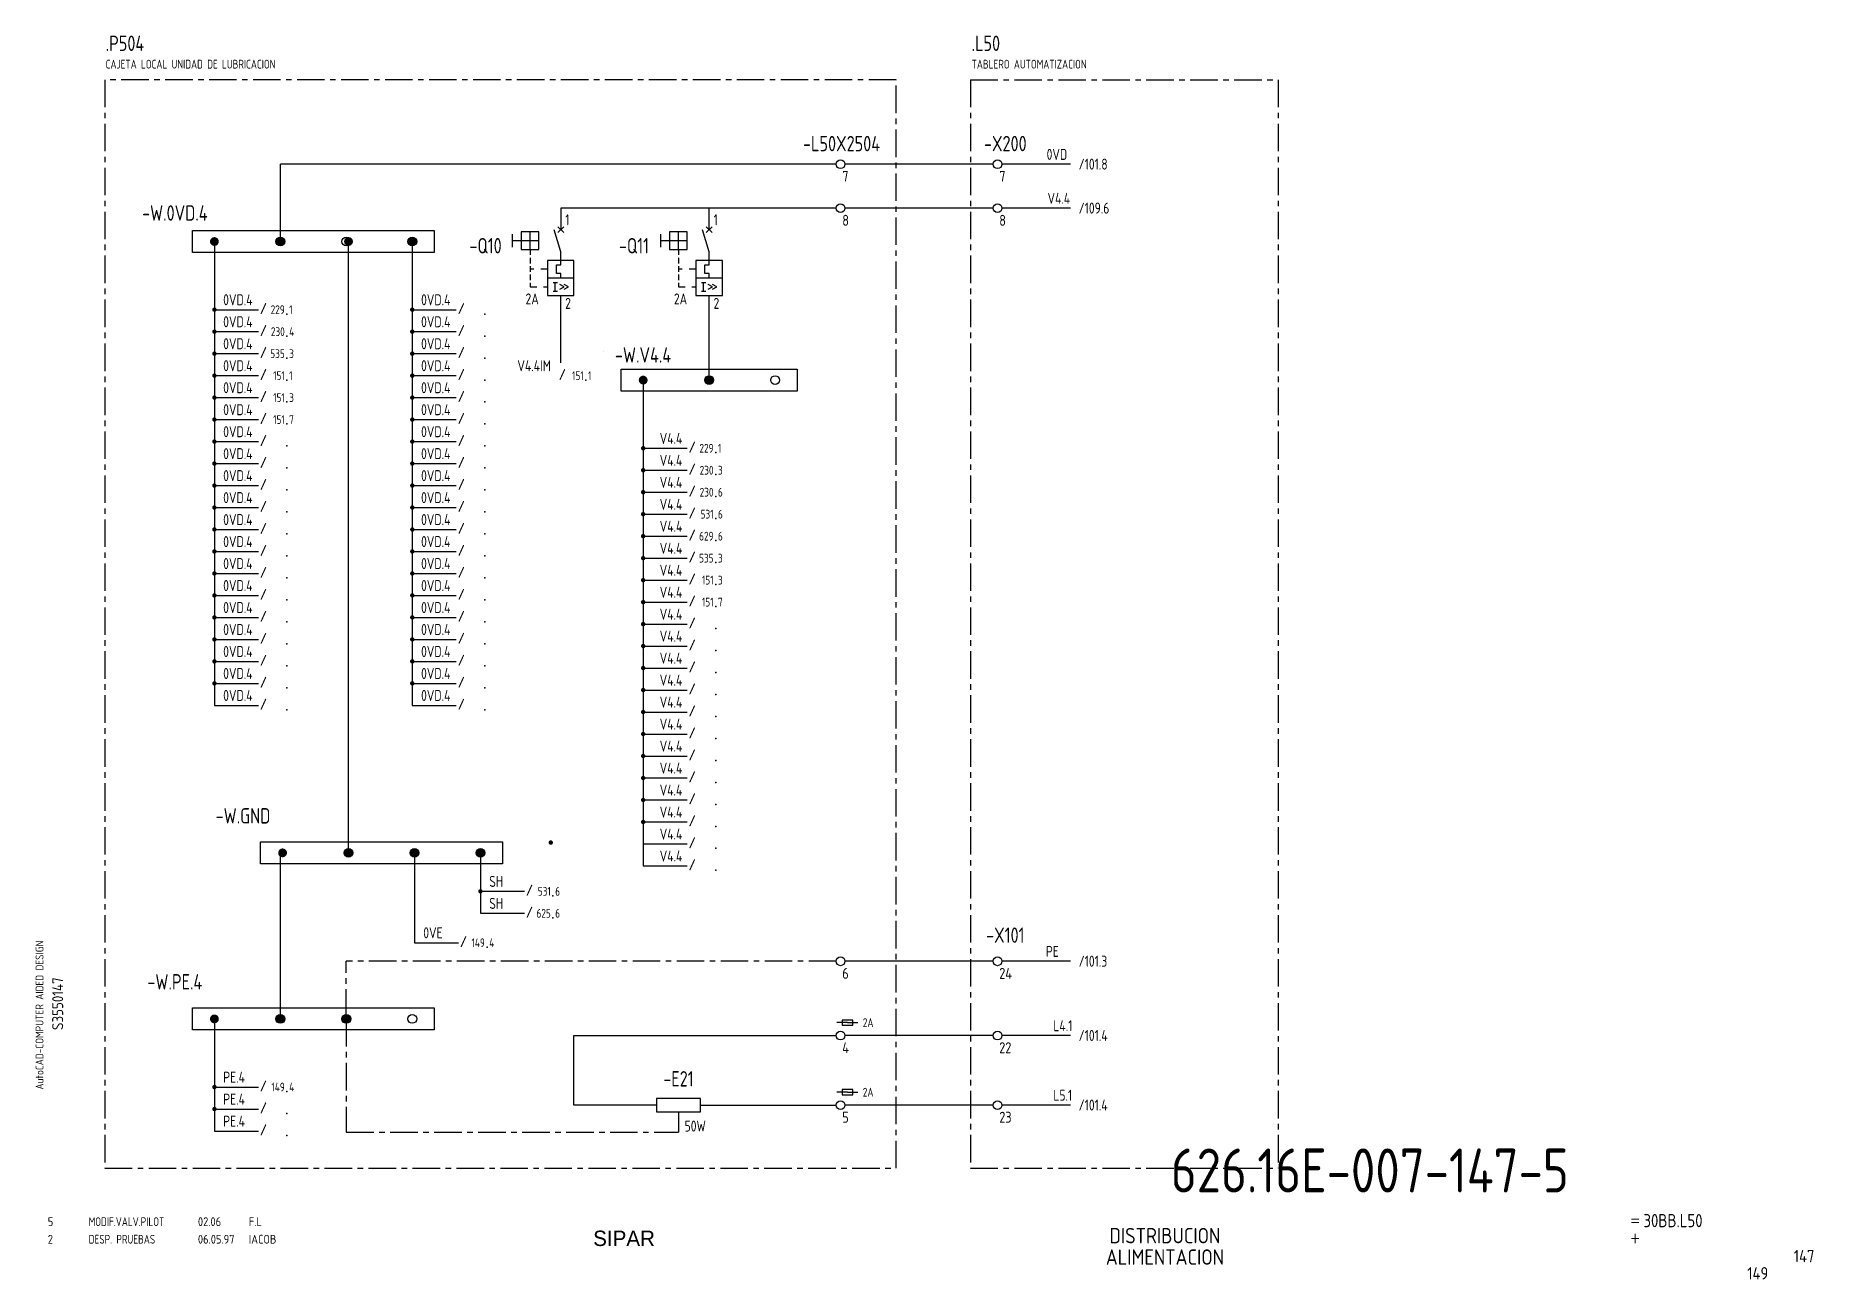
# Model space of a CAD drawing. Extents: x 10 to 414, y 6 to 289.
import ezdxf
from ezdxf.enums import TextEntityAlignment as Align

# ---------------------------------------------------------------- set-up
doc = ezdxf.new("R2010")
doc.units = 0
doc.header["$LTSCALE"] = 5
doc.header["$MEASUREMENT"] = 0
doc.header["$PDSIZE"] = -2
for name, pattern in [('CENTER', [2, 1.25, -0.25, 0.25, -0.25]), ('HIDDEN', [0.38, 0.25, -0.13]), ('HIDDEN1', [0.62, 0.31, -0.31])]:
    doc.linetypes.add(name, pattern=pattern)
doc.layers.get('0').update_dxf_attribs({"linetype": 'CONTINUOUS'})
doc.layers.add('CART', color=7, linetype='CONTINUOUS')
doc.styles.add('DIN', font='DIN.shx', dxfattribs={"width": 0.85})
doc.styles.add('ISO', font='DIN', dxfattribs={"width": 0.8})
doc.styles.add('N', font='ROMANS', dxfattribs={"width": 0.85, "height": 3})
doc.styles.add('SIMPLEX', font='SIMPLEX', dxfattribs={"width": 0.85})
doc.styles.add('X', font='UNIV.SHX', dxfattribs={"height": 3.5})

# ---------------------------------------------------------------- blocks, each defined once
blk = doc.blocks.new('BOX')
at = {"color": 3, "style": 'ISO', "width": 0.8}
blk.add_attdef('BOX', (0, 6), '', height=3.5, dxfattribs=at)
at = {"color": 7, "style": 'ISO', "width": 0.8}
blk.add_attdef('DESC', (0, 2), '', height=2, dxfattribs=at)
blk = doc.blocks.new('NOTA')
at = {"color": 5, "linetype": 'Continuous'}
blk.add_line((0, 0), (0, 0), dxfattribs=at)
at = {"color": 3, "style": 'DIN', "width": 0.8}
blk.add_attdef('NOME', text='', height=3.5, dxfattribs=at).set_placement((0, 0), align=Align.MIDDLE)
at = {"color": 7, "style": 'SIMPLEX', "flags": 9}
for tag, p in [('TIPO', (-2.04, -5.14)), ('QUADRO', (-2.04, -7.64))]:
    blk.add_attdef(tag, p, '', height=1, dxfattribs=at)
blk = doc.blocks.new('CEI1076')
blk.add_point((-3.5, -1))
at = {"style": 'ISO'}
blk.add_text('/', height=2.5, dxfattribs=at).set_placement((-8, -1), align=Align.RIGHT)
for tag, height, style, flags, p in [('FG', 2, 'ISO', 8, (-4, -1)), ('#LINEA', 2.5, 'SIMPLEX', 1, (13.5, -4))]:
    blk.add_attdef(tag, text='', height=height, dxfattribs=dict(style=style, flags=flags)).set_placement(p, align=Align.RIGHT)
for tag, p, height, style, flags in [('CAT', (-3, -1), 2, 'ISO', 8), ('PRES', (2.5, -8.5), 2.5, 'SIMPLEX', 9)]:
    blk.add_attdef(tag, p, '', height=height, dxfattribs=dict(style=style, flags=flags))
at = {"color": 7, "linetype": 'Continuous', "style": 'ISO'}
blk.add_attdef('NOME', (3.5, 1), '', height=2.5, dxfattribs=at)
blk = doc.blocks.new('NORM')
at = {"color": 7}
blk.add_circle((1, 0), 1, dxfattribs=at)
at = {"color": 7, "style": 'SIMPLEX', "flags": 9}
for tag, p in [('QUADRO', (-6.5, 4)), ('SEZIONE', (-6.5, 2.5)), ('NUMO', (-6.5, 1)), ('NUMM', (-6.5, -0.5)), ('NOTEM', (-6.5, -2)), ('NOTEV', (-6.5, -3.5)), ('UTENZA', (-6.5, -5)), ('RIP', (-6.5, -6.5)), ('RAGGIO', (-6.5, -8))]:
    blk.add_attdef(tag, p, '', height=1, dxfattribs=at)
at = {"color": 7, "style": 'SIMPLEX', "width": 0.85, "flags": 8}
blk.add_attdef('NUMI', (2.5, 0.5), '', height=2.5, dxfattribs=at)
at = {"color": 3, "style": 'SIMPLEX', "flags": 8}
blk.add_attdef('MORSETTIERA', (2.5, -2.5), '', height=2, dxfattribs=at)
blk = doc.blocks.new('2A')
for p, q in [((3.08, 3.29), (0.68, 3.29)), ((4.28, 3.89), (1.88, 3.89)), ((1.88, 3.89), (1.88, 2.69)), ((1.88, 2.69), (4.28, 2.69)), ((3.08, 3.29), (5.48, 3.29)), ((4.28, 2.69), (4.28, 3.89))]:
    blk.add_line(p, q)
at = {"style": 'DIN', "width": 0.8}
blk.add_text('2A', height=2, dxfattribs=at).set_placement((6.58, 2.29))
blk = doc.blocks.new('REV2')
at = {"color": 3, "style": 'DIN'}
for s, width, p in [('2', 0.9, (12.45, 13.79)), ('DESP. PRUEBAS', 0.8, (21.76, 13.79)), ('06.05.97', 0.9, (46.59, 13.79)), ('IACOB', 0.9, (58.16, 13.79))]:
    blk.add_text(s, height=2, dxfattribs=dict(at, width=width)).set_placement(p)

msp = doc.modelspace()

# ---------------------------------------------------------------- linework, layer by layer
at = {"color": 3, "linetype": 'CENTER'}
for p, q in [((205.4, 278.52), (25.4, 278.52)), ((25.4, 278.52), (25.4, 30.95)), ((205.4, 30.95), (205.4, 278.52)), ((222.27, 278.52), (292.27, 278.52)), ((222.27, 278.52), (222.27, 30.95)), ((292.27, 278.52), (292.27, 30.95)), ((25.4, 30.95), (205.4, 30.95)), ((222.27, 30.95), (292.27, 30.95))]:
    msp.add_line(p, q, dxfattribs=at)
for p, q in [((191.74, 259.31), (65.34, 259.31)), ((227.44, 259.31), (193.74, 259.31)), ((245.06, 259.31), (229.44, 259.31)), ((191.74, 249.31), (129.11, 249.31)), ((227.44, 249.31), (193.74, 249.31)), ((245.06, 249.31), (229.44, 249.31)), ((118.11, 240.42), (118.11, 243.42)), ((124.11, 243.92), (120.11, 243.92)), ((120.11, 243.92), (120.11, 239.92)), ((122.11, 239.92), (122.11, 243.92)), ((124.11, 239.92), (124.11, 243.92)), ((129.11, 239.42), (127.61, 244.42)), ((151.85, 240.42), (151.85, 243.42)), ((157.85, 243.92), (153.85, 243.92)), ((153.85, 243.92), (153.85, 239.92)), ((155.85, 239.92), (155.85, 243.92)), ((157.85, 239.92), (157.85, 243.92)), ((162.85, 239.42), (161.35, 244.42)), ((50.34, 241.23), (50.34, 136.23)), ((95.34, 241.23), (95.34, 136.23)), ((124.11, 241.92), (118.11, 241.92)), ((120.11, 239.92), (124.11, 239.92)), ((129.11, 236.42), (129.11, 239.42)), ((157.85, 241.92), (151.85, 241.92)), ((153.85, 239.92), (157.85, 239.92)), ((162.85, 236.42), (162.85, 239.42)), ((132.11, 237.42), (126.11, 237.42)), ((126.11, 237.42), (126.11, 229.42)), ((128.11, 234.42), (128.11, 236.42)), ((128.11, 236.42), (129.11, 236.42)), ((132.11, 229.42), (132.11, 237.42)), ((165.85, 237.42), (159.85, 237.42)), ((159.85, 237.42), (159.85, 229.42)), ((161.85, 234.42), (161.85, 236.42)), ((161.85, 236.42), (162.85, 236.42)), ((165.85, 229.42), (165.85, 237.42)), ((132.11, 233.42), (126.11, 233.42)), ((127.36, 232.42), (128.36, 232.42)), ((127.86, 230.42), (127.86, 232.42)), ((129.11, 234.42), (128.11, 234.42)), ((129.86, 231.42), (128.86, 231.92)), ((128.86, 230.92), (129.86, 231.42)), ((129.11, 233.42), (129.11, 234.42)), ((130.86, 231.42), (129.86, 231.92)), ((129.86, 230.92), (130.86, 231.42)), ((165.85, 233.42), (159.85, 233.42)), ((161.1, 232.42), (162.1, 232.42)), ((161.6, 230.42), (161.6, 232.42)), ((162.85, 234.42), (161.85, 234.42)), ((163.6, 231.42), (162.6, 231.92)), ((162.6, 230.92), (163.6, 231.42)), ((162.85, 233.42), (162.85, 234.42)), ((164.6, 231.42), (163.6, 231.92)), ((163.6, 230.92), (164.6, 231.42)), ((126.11, 229.42), (132.11, 229.42)), ((127.36, 230.42), (128.36, 230.42)), ((159.85, 229.42), (165.85, 229.42)), ((161.1, 230.42), (162.1, 230.42)), ((50.34, 226.23), (60.34, 226.23)), ((95.34, 226.23), (105.34, 226.23)), ((50.34, 221.23), (60.34, 221.23)), ((95.34, 221.23), (105.34, 221.23)), ((50.34, 216.23), (60.34, 216.23)), ((95.34, 216.23), (105.34, 216.23)), ((50.34, 211.23), (60.34, 211.23)), ((95.34, 211.23), (105.34, 211.23)), ((50.34, 206.23), (60.34, 206.23)), ((95.34, 206.23), (105.34, 206.23)), ((147.85, 209.71), (147.85, 99.71)), ((50.34, 201.23), (60.34, 201.23)), ((95.34, 201.23), (105.34, 201.23)), ((50.34, 196.23), (60.34, 196.23)), ((95.34, 196.23), (105.34, 196.23)), ((147.85, 194.71), (157.85, 194.71)), ((50.34, 191.23), (60.34, 191.23)), ((95.34, 191.23), (105.34, 191.23)), ((50.34, 186.23), (60.34, 186.23)), ((95.34, 186.23), (105.34, 186.23)), ((147.85, 189.71), (157.85, 189.71)), ((147.85, 184.71), (157.85, 184.71)), ((50.34, 181.23), (60.34, 181.23)), ((95.34, 181.23), (105.34, 181.23)), ((147.85, 179.71), (157.85, 179.71)), ((50.34, 176.23), (60.34, 176.23)), ((95.34, 176.23), (105.34, 176.23)), ((147.85, 174.71), (157.85, 174.71)), ((50.34, 171.23), (60.34, 171.23)), ((95.34, 171.23), (105.34, 171.23)), ((50.34, 166.23), (60.34, 166.23)), ((95.34, 166.23), (105.34, 166.23)), ((147.85, 169.71), (157.85, 169.71)), ((147.85, 164.71), (157.85, 164.71)), ((50.34, 161.23), (60.34, 161.23)), ((95.34, 161.23), (105.34, 161.23)), ((147.85, 159.71), (157.85, 159.71)), ((50.34, 156.23), (60.34, 156.23)), ((95.34, 156.23), (105.34, 156.23)), ((147.85, 154.71), (157.85, 154.71)), ((50.34, 151.23), (60.34, 151.23)), ((95.34, 151.23), (105.34, 151.23)), ((147.85, 149.71), (157.85, 149.71)), ((50.34, 146.23), (60.34, 146.23)), ((95.34, 146.23), (105.34, 146.23)), ((147.85, 144.71), (157.85, 144.71)), ((50.34, 141.23), (60.34, 141.23)), ((95.34, 141.23), (105.34, 141.23)), ((147.85, 139.71), (157.85, 139.71)), ((50.34, 136.23), (60.34, 136.23)), ((95.34, 136.23), (105.34, 136.23)), ((147.85, 134.71), (157.85, 134.71)), ((147.85, 129.71), (157.85, 129.71)), ((147.85, 124.71), (157.85, 124.71)), ((147.85, 119.71), (157.85, 119.71)), ((147.85, 114.71), (157.85, 114.71)), ((147.85, 109.71), (157.85, 109.71)), ((95.84, 102.18), (95.84, 82.24)), ((110.84, 102.18), (110.84, 88.93)), ((147.85, 104.71), (157.85, 104.71)), ((147.85, 99.71), (157.85, 99.71)), ((110.84, 93.93), (120.84, 93.93)), ((110.84, 88.93), (120.84, 88.93)), ((95.84, 82.24), (105.84, 82.24)), ((227.44, 78.02), (193.74, 78.02)), ((245.06, 78.02), (229.44, 78.02)), ((50.34, 64.41), (50.34, 39.41)), ((227.44, 61.12), (193.74, 61.12)), ((245.06, 61.12), (229.44, 61.12)), ((50.34, 49.41), (60.34, 49.41)), ((227.44, 45.29), (193.74, 45.29)), ((245.06, 45.29), (229.44, 45.29)), ((50.34, 44.41), (60.34, 44.41)), ((50.34, 39.41), (60.34, 39.41))]:
    msp.add_line(p, q)
at = {"linetype": 'Continuous'}
for p, q in [((65.34, 242.23), (65.34, 259.31)), ((129.11, 249.31), (129.11, 244.42)), ((162.85, 244.42), (162.85, 249.31)), ((128.45, 243.76), (129.77, 245.08)), ((128.45, 245.08), (129.77, 243.76)), ((162.2, 243.76), (163.51, 245.08)), ((162.2, 245.08), (163.51, 243.76)), ((80.84, 102.68), (80.84, 242.23)), ((129.11, 214.16), (129.11, 229.42)), ((162.85, 210.21), (162.85, 229.42)), ((65.34, 64.91), (65.34, 102.68)), ((132.05, 45.29), (132.05, 61.12)), ((132.05, 61.12), (191.74, 61.12)), ((150.87, 45.29), (132.05, 45.29)), ((160.87, 45.29), (191.74, 45.29)), ((155.87, 43.79), (155.87, 39.15))]:
    msp.add_line(p, q, dxfattribs=at)
at = {"color": 4}
for p, q in [((45.34, 244.23), (100.34, 244.23)), ((45.34, 239.23), (45.34, 244.23)), ((100.34, 244.23), (100.34, 239.23)), ((100.34, 239.23), (45.34, 239.23)), ((142.85, 212.71), (182.85, 212.71)), ((142.85, 207.71), (142.85, 212.71)), ((182.85, 212.71), (182.85, 207.71)), ((182.85, 207.71), (142.85, 207.71)), ((60.84, 105.18), (115.84, 105.18)), ((60.84, 100.18), (60.84, 105.18)), ((115.84, 105.18), (115.84, 100.18)), ((115.84, 100.18), (60.84, 100.18)), ((45.34, 67.41), (100.34, 67.41)), ((45.34, 62.41), (45.34, 67.41)), ((100.34, 67.41), (100.34, 62.41)), ((100.34, 62.41), (45.34, 62.41))]:
    msp.add_line(p, q, dxfattribs=at)
at = {"linetype": 'HIDDEN'}
for p, q in [((122.11, 239.92), (122.11, 231.42)), ((155.85, 239.92), (155.85, 231.42))]:
    msp.add_line(p, q, dxfattribs=at)
at = {"linetype": 'HIDDEN1'}
for p, q in [((126.11, 235.42), (122.11, 235.42)), ((159.85, 235.42), (155.85, 235.42)), ((122.11, 231.42), (126.11, 231.42)), ((155.85, 231.42), (159.85, 231.42))]:
    msp.add_line(p, q, dxfattribs=at)
at = {"linetype": 'CENTER'}
for p, q in [((80.34, 65.41), (80.34, 78.02)), ((191.74, 78.02), (80.34, 78.02)), ((80.34, 64.91), (80.34, 39.15)), ((80.34, 39.15), (155.87, 39.15))]:
    msp.add_line(p, q, dxfattribs=at)
at = {"color": 7, "linetype": 'Continuous'}
for p, q in [((160.87, 46.79), (150.87, 46.79)), ((150.87, 46.79), (150.87, 43.79)), ((160.87, 43.79), (160.87, 46.79)), ((150.87, 43.79), (160.87, 43.79))]:
    msp.add_line(p, q, dxfattribs=at)
for points, const_width in [([(50.84, 241.73, -1), (49.84, 241.73, -1)], 1), ([(65.84, 241.73, -1), (64.84, 241.73, -1)], 1), ([(81.34, 241.73, -1), (80.34, 241.73, -1)], 1), ([(95.84, 241.73, -1), (94.84, 241.73, -1)], 1), ([(50.09, 226.23, 1), (50.59, 226.23, 1)], 0.5), ([(95.09, 226.23, 1), (95.59, 226.23, 1)], 0.5), ([(50.09, 221.23, 1), (50.59, 221.23, 1)], 0.5), ([(95.09, 221.23, 1), (95.59, 221.23, 1)], 0.5), ([(50.09, 216.23, 1), (50.59, 216.23, 1)], 0.5), ([(95.09, 216.23, 1), (95.59, 216.23, 1)], 0.5), ([(50.09, 211.23, 1), (50.59, 211.23, 1)], 0.5), ([(95.09, 211.23, 1), (95.59, 211.23, 1)], 0.5), ([(148.35, 210.21, -1), (147.35, 210.21, -1)], 1), ([(163.35, 210.21, -1), (162.35, 210.21, -1)], 1), ([(50.09, 206.23, 1), (50.59, 206.23, 1)], 0.5), ([(95.09, 206.23, 1), (95.59, 206.23, 1)], 0.5), ([(50.09, 201.23, 1), (50.59, 201.23, 1)], 0.5), ([(95.09, 201.23, 1), (95.59, 201.23, 1)], 0.5), ([(50.09, 196.23, 1), (50.59, 196.23, 1)], 0.5), ([(95.09, 196.23, 1), (95.59, 196.23, 1)], 0.5), ([(147.6, 194.71, 1), (148.1, 194.71, 1)], 0.5), ([(50.09, 191.23, 1), (50.59, 191.23, 1)], 0.5), ([(95.09, 191.23, 1), (95.59, 191.23, 1)], 0.5), ([(147.6, 189.71, 1), (148.1, 189.71, 1)], 0.5), ([(50.09, 186.23, 1), (50.59, 186.23, 1)], 0.5), ([(95.09, 186.23, 1), (95.59, 186.23, 1)], 0.5), ([(147.6, 184.71, 1), (148.1, 184.71, 1)], 0.5), ([(50.09, 181.23, 1), (50.59, 181.23, 1)], 0.5), ([(95.09, 181.23, 1), (95.59, 181.23, 1)], 0.5), ([(147.6, 179.71, 1), (148.1, 179.71, 1)], 0.5), ([(50.09, 176.23, 1), (50.59, 176.23, 1)], 0.5), ([(95.09, 176.23, 1), (95.59, 176.23, 1)], 0.5), ([(147.6, 174.71, 1), (148.1, 174.71, 1)], 0.5), ([(50.09, 171.23, 1), (50.59, 171.23, 1)], 0.5), ([(95.09, 171.23, 1), (95.59, 171.23, 1)], 0.5), ([(147.6, 169.71, 1), (148.1, 169.71, 1)], 0.5), ([(50.09, 166.23, 1), (50.59, 166.23, 1)], 0.5), ([(95.09, 166.23, 1), (95.59, 166.23, 1)], 0.5), ([(50.09, 161.23, 1), (50.59, 161.23, 1)], 0.5), ([(95.09, 161.23, 1), (95.59, 161.23, 1)], 0.5), ([(147.6, 164.71, 1), (148.1, 164.71, 1)], 0.5), ([(147.6, 159.71, 1), (148.1, 159.71, 1)], 0.5), ([(50.09, 156.23, 1), (50.59, 156.23, 1)], 0.5), ([(95.09, 156.23, 1), (95.59, 156.23, 1)], 0.5), ([(147.6, 154.71, 1), (148.1, 154.71, 1)], 0.5), ([(50.09, 151.23, 1), (50.59, 151.23, 1)], 0.5), ([(95.09, 151.23, 1), (95.59, 151.23, 1)], 0.5), ([(147.6, 149.71, 1), (148.1, 149.71, 1)], 0.5), ([(50.09, 146.23, 1), (50.59, 146.23, 1)], 0.5), ([(95.09, 146.23, 1), (95.59, 146.23, 1)], 0.5), ([(50.09, 141.23, 1), (50.59, 141.23, 1)], 0.5), ([(95.09, 141.23, 1), (95.59, 141.23, 1)], 0.5), ([(147.6, 144.71, 1), (148.1, 144.71, 1)], 0.5), ([(147.6, 139.71, 1), (148.1, 139.71, 1)], 0.5), ([(147.6, 134.71, 1), (148.1, 134.71, 1)], 0.5), ([(147.6, 129.71, 1), (148.1, 129.71, 1)], 0.5), ([(147.6, 124.71, 1), (148.1, 124.71, 1)], 0.5), ([(147.6, 119.71, 1), (148.1, 119.71, 1)], 0.5), ([(147.6, 114.71, 1), (148.1, 114.71, 1)], 0.5), ([(147.6, 109.71, 1), (148.1, 109.71, 1)], 0.5), ([(126.59, 105.02, 1), (127.09, 105.02, 1)], 0.5), ([(66.34, 102.68, -1), (65.34, 102.68, -1)], 1), ([(81.34, 102.68, -1), (80.34, 102.68, -1)], 1), ([(96.34, 102.68, -1), (95.34, 102.68, -1)], 1), ([(96.34, 102.68, -1), (95.34, 102.68, -1)], 1), ([(111.34, 102.68, -1), (110.34, 102.68, -1)], 1), ([(111.34, 102.68, -1), (110.34, 102.68, -1)], 1), ([(110.59, 93.93, 1), (111.09, 93.93, 1)], 0.5), ([(50.84, 64.91, -1), (49.84, 64.91, -1)], 1), ([(65.84, 64.91, -1), (64.84, 64.91, -1)], 1), ([(80.84, 64.91, -1), (79.84, 64.91, -1)], 1), ([(80.84, 64.91, -1), (79.84, 64.91, -1)], 1), ([(50.09, 49.41, 1), (50.59, 49.41, 1)], 0.5), ([(50.09, 44.41, 1), (50.59, 44.41, 1)], 0.5)]:
    msp.add_lwpolyline(points, format="xyb", close=True, dxfattribs=dict(const_width=const_width))
for centre in [(65.34, 241.73), (80.34, 241.73), (95.34, 241.73), (162.85, 210.21), (177.85, 210.21), (80.84, 102.68), (95.84, 102.68), (110.84, 102.68), (110.84, 102.68), (65.34, 64.91), (80.34, 64.91), (95.34, 64.91)]:
    msp.add_circle(centre, 1)

# ---------------------------------------------------------------- block references
for name, p, values in [('BOX', (25.61, 279.07), {'BOX': '.P504', 'DESC': 'CAJETA LOCAL UNIDAD DE LUBRICACION'}), ('BOX', (222.53, 279.07), {'BOX': '.L50', 'DESC': 'TABLERO AUTOMATIZACION'}), ('NOTA', (112.01, 240.78), {'NOME': '-Q10'}), ('NOTA', (145.75, 240.78), {'NOME': '-Q11'}), ('NOTA', (155.87, 51.29), {'NOME': '-E21'})]:
    msp.add_blockref(name, p).add_auto_attribs(values)
ref = msp.add_blockref('NOTA', (192.96, 264.01), dxfattribs=dict(xscale=-1))
ref.add_attrib('NOME', '-L50X2504', dxfattribs={"color": 3, "height": 3.5, "style": 'DIN', "width": 0.8}).set_placement((192.96, 264.01), align=Align.MIDDLE)
ref = msp.add_blockref('NOTA', (230.2, 264.01), dxfattribs=dict(xscale=-1))
ref.add_attrib('NOME', '-X200', dxfattribs={"color": 3, "height": 3.5, "style": 'DIN', "width": 0.8}).set_placement((230.2, 264.01), align=Align.MIDDLE)
at = {"linetype": 'Continuous'}
for name, p in [('NORM', (191.74, 259.31)), ('NORM', (227.44, 259.31)), ('NORM', (191.74, 249.31)), ('NORM', (227.44, 249.31)), ('NORM', (191.74, 78.02)), ('NORM', (227.44, 78.02)), ('2A', (191.22, 60.77)), ('NORM', (191.74, 61.12)), ('NORM', (227.44, 61.12)), ('2A', (191.22, 44.95)), ('NORM', (191.74, 45.29)), ('NORM', (227.44, 45.29)), ('REV2', (0, 0))]:
    msp.add_blockref(name, p, dxfattribs=at)
ref = msp.add_blockref('NOTA', (41.34, 248.23), dxfattribs=dict(xscale=-1))
ref.add_attrib('NOME', '-W.0VD.4', dxfattribs={"color": 3, "height": 3.5, "style": 'DIN', "width": 0.8}).set_placement((41.34, 248.23), align=Align.MIDDLE)
ref = msp.add_blockref('CEI1076', (70.34, 226.23))
ref.add_attrib('NOME', '0VD.4', (52.34, 227.23), dxfattribs={"color": 7, "linetype": 'Continuous', "height": 2.5, "style": 'DIN', "width": 0.8})
ref.add_attrib('FG', '229', dxfattribs={"height": 2, "style": 'DIN', "width": 0.8, "flags": 8}).set_placement((66.34, 225.23), align=Align.RIGHT)
ref.add_attrib('CAT', '1', (67.34, 225.23), dxfattribs={"height": 2, "style": 'DIN', "width": 0.8, "flags": 8})
ref = msp.add_blockref('CEI1076', (115.34, 226.23))
ref.add_attrib('NOME', '0VD.4', (97.34, 227.23), dxfattribs={"color": 7, "linetype": 'Continuous', "height": 2.5, "style": 'DIN', "width": 0.8})
ref = msp.add_blockref('CEI1076', (70.34, 221.23))
ref.add_attrib('NOME', '0VD.4', (52.34, 222.23), dxfattribs={"color": 7, "linetype": 'Continuous', "height": 2.5, "style": 'DIN', "width": 0.8})
ref.add_attrib('FG', '230', dxfattribs={"height": 2, "style": 'DIN', "width": 0.8, "flags": 8}).set_placement((66.34, 220.23), align=Align.RIGHT)
ref.add_attrib('CAT', '4', (67.34, 220.23), dxfattribs={"height": 2, "style": 'DIN', "width": 0.8, "flags": 8})
ref = msp.add_blockref('CEI1076', (115.34, 221.23))
ref.add_attrib('NOME', '0VD.4', (97.34, 222.23), dxfattribs={"color": 7, "linetype": 'Continuous', "height": 2.5, "style": 'DIN', "width": 0.8})
ref = msp.add_blockref('CEI1076', (70.34, 216.23))
ref.add_attrib('NOME', '0VD.4', (52.34, 217.23), dxfattribs={"color": 7, "linetype": 'Continuous', "height": 2.5, "style": 'DIN', "width": 0.8})
ref.add_attrib('FG', '535', dxfattribs={"height": 2, "style": 'DIN', "width": 0.8, "flags": 8}).set_placement((66.34, 215.23), align=Align.RIGHT)
ref.add_attrib('CAT', '3', (67.34, 215.23), dxfattribs={"height": 2, "style": 'DIN', "width": 0.8, "flags": 8})
ref = msp.add_blockref('CEI1076', (115.34, 216.23))
ref.add_attrib('NOME', '0VD.4', (97.34, 217.23), dxfattribs={"color": 7, "linetype": 'Continuous', "height": 2.5, "style": 'DIN', "width": 0.8})
ref = msp.add_blockref('CEI1076', (70.34, 211.23))
ref.add_attrib('NOME', '0VD.4', (52.34, 212.23), dxfattribs={"color": 7, "linetype": 'Continuous', "height": 2.5, "style": 'DIN', "width": 0.8})
ref.add_attrib('FG', '151', dxfattribs={"height": 2, "style": 'DIN', "width": 0.8, "flags": 8}).set_placement((66.34, 210.23), align=Align.RIGHT)
ref.add_attrib('CAT', '1', (67.34, 210.23), dxfattribs={"height": 2, "style": 'DIN', "width": 0.8, "flags": 8})
ref = msp.add_blockref('CEI1076', (115.34, 211.23))
ref.add_attrib('NOME', '0VD.4', (97.34, 212.23), dxfattribs={"color": 7, "linetype": 'Continuous', "height": 2.5, "style": 'DIN', "width": 0.8})
ref = msp.add_blockref('CEI1076', (138.32, 211.22))
ref.add_attrib('NOME', 'V4.4IM', (119.24, 212.22), dxfattribs={"color": 7, "linetype": 'Continuous', "height": 2.5, "style": 'DIN', "width": 0.8})
ref.add_attrib('FG', '151', dxfattribs={"height": 2, "style": 'DIN', "width": 0.8, "flags": 8}).set_placement((134.32, 210.22), align=Align.RIGHT)
ref.add_attrib('CAT', '1', (135.32, 210.22), dxfattribs={"height": 2, "style": 'DIN', "width": 0.8, "flags": 8})
ref = msp.add_blockref('NOTA', (138.85, 216.71), dxfattribs=dict(xscale=-1))
ref.add_attrib('NOME', '-W.V4.4', dxfattribs={"color": 3, "height": 3.5, "style": 'DIN', "width": 0.8}).set_placement((147.82, 215.94), align=Align.MIDDLE)
ref = msp.add_blockref('CEI1076', (70.34, 206.23))
ref.add_attrib('NOME', '0VD.4', (52.34, 207.23), dxfattribs={"color": 7, "linetype": 'Continuous', "height": 2.5, "style": 'DIN', "width": 0.8})
ref.add_attrib('FG', '151', dxfattribs={"height": 2, "style": 'DIN', "width": 0.8, "flags": 8}).set_placement((66.34, 205.23), align=Align.RIGHT)
ref.add_attrib('CAT', '3', (67.34, 205.23), dxfattribs={"height": 2, "style": 'DIN', "width": 0.8, "flags": 8})
ref = msp.add_blockref('CEI1076', (115.34, 206.23))
ref.add_attrib('NOME', '0VD.4', (97.34, 207.23), dxfattribs={"color": 7, "linetype": 'Continuous', "height": 2.5, "style": 'DIN', "width": 0.8})
ref = msp.add_blockref('CEI1076', (70.34, 201.23))
ref.add_attrib('NOME', '0VD.4', (52.34, 202.23), dxfattribs={"color": 7, "linetype": 'Continuous', "height": 2.5, "style": 'DIN', "width": 0.8})
ref.add_attrib('FG', '151', dxfattribs={"height": 2, "style": 'DIN', "width": 0.8, "flags": 8}).set_placement((66.34, 200.23), align=Align.RIGHT)
ref.add_attrib('CAT', '7', (67.34, 200.23), dxfattribs={"height": 2, "style": 'DIN', "width": 0.8, "flags": 8})
ref = msp.add_blockref('CEI1076', (115.34, 201.23))
ref.add_attrib('NOME', '0VD.4', (97.34, 202.23), dxfattribs={"color": 7, "linetype": 'Continuous', "height": 2.5, "style": 'DIN', "width": 0.8})
ref = msp.add_blockref('CEI1076', (70.34, 196.23))
ref.add_attrib('NOME', '0VD.4', (52.34, 197.23), dxfattribs={"color": 7, "linetype": 'Continuous', "height": 2.5, "style": 'DIN', "width": 0.8})
ref = msp.add_blockref('CEI1076', (115.34, 196.23))
ref.add_attrib('NOME', '0VD.4', (97.34, 197.23), dxfattribs={"color": 7, "linetype": 'Continuous', "height": 2.5, "style": 'DIN', "width": 0.8})
ref = msp.add_blockref('CEI1076', (167.85, 194.71))
ref.add_attrib('NOME', 'V4.4', (151.6, 195.71), dxfattribs={"color": 7, "linetype": 'Continuous', "height": 2.5, "style": 'DIN', "width": 0.8})
ref.add_attrib('FG', '229', dxfattribs={"height": 2, "style": 'DIN', "width": 0.8, "flags": 8}).set_placement((163.85, 193.71), align=Align.RIGHT)
ref.add_attrib('CAT', '1', (164.85, 193.71), dxfattribs={"height": 2, "style": 'DIN', "width": 0.8, "flags": 8})
ref = msp.add_blockref('CEI1076', (70.34, 191.23))
ref.add_attrib('NOME', '0VD.4', (52.34, 192.23), dxfattribs={"color": 7, "linetype": 'Continuous', "height": 2.5, "style": 'DIN', "width": 0.8})
ref = msp.add_blockref('CEI1076', (115.34, 191.23))
ref.add_attrib('NOME', '0VD.4', (97.34, 192.23), dxfattribs={"color": 7, "linetype": 'Continuous', "height": 2.5, "style": 'DIN', "width": 0.8})
ref = msp.add_blockref('CEI1076', (167.85, 189.71))
ref.add_attrib('NOME', 'V4.4', (151.6, 190.71), dxfattribs={"color": 7, "linetype": 'Continuous', "height": 2.5, "style": 'DIN', "width": 0.8})
ref.add_attrib('FG', '230', dxfattribs={"height": 2, "style": 'DIN', "width": 0.8, "flags": 8}).set_placement((163.85, 188.71), align=Align.RIGHT)
ref.add_attrib('CAT', '3', (164.85, 188.71), dxfattribs={"height": 2, "style": 'DIN', "width": 0.8, "flags": 8})
ref = msp.add_blockref('CEI1076', (70.34, 186.23))
ref.add_attrib('NOME', '0VD.4', (52.34, 187.23), dxfattribs={"color": 7, "linetype": 'Continuous', "height": 2.5, "style": 'DIN', "width": 0.8})
ref = msp.add_blockref('CEI1076', (115.34, 186.23))
ref.add_attrib('NOME', '0VD.4', (97.34, 187.23), dxfattribs={"color": 7, "linetype": 'Continuous', "height": 2.5, "style": 'DIN', "width": 0.8})
ref = msp.add_blockref('CEI1076', (167.85, 184.71))
ref.add_attrib('NOME', 'V4.4', (151.6, 185.71), dxfattribs={"color": 7, "linetype": 'Continuous', "height": 2.5, "style": 'DIN', "width": 0.8})
ref.add_attrib('FG', '230', dxfattribs={"height": 2, "style": 'DIN', "width": 0.8, "flags": 8}).set_placement((163.85, 183.71), align=Align.RIGHT)
ref.add_attrib('CAT', '6', (164.85, 183.71), dxfattribs={"height": 2, "style": 'DIN', "width": 0.8, "flags": 8})
ref = msp.add_blockref('CEI1076', (70.34, 181.23))
ref.add_attrib('NOME', '0VD.4', (52.34, 182.23), dxfattribs={"color": 7, "linetype": 'Continuous', "height": 2.5, "style": 'DIN', "width": 0.8})
ref = msp.add_blockref('CEI1076', (115.34, 181.23))
ref.add_attrib('NOME', '0VD.4', (97.34, 182.23), dxfattribs={"color": 7, "linetype": 'Continuous', "height": 2.5, "style": 'DIN', "width": 0.8})
ref = msp.add_blockref('CEI1076', (167.85, 179.71))
ref.add_attrib('NOME', 'V4.4', (151.6, 180.71), dxfattribs={"color": 7, "linetype": 'Continuous', "height": 2.5, "style": 'DIN', "width": 0.8})
ref.add_attrib('FG', '531', dxfattribs={"height": 2, "style": 'DIN', "width": 0.8, "flags": 8}).set_placement((163.85, 178.71), align=Align.RIGHT)
ref.add_attrib('CAT', '6', (164.85, 178.71), dxfattribs={"height": 2, "style": 'DIN', "width": 0.8, "flags": 8})
ref = msp.add_blockref('CEI1076', (70.34, 176.23))
ref.add_attrib('NOME', '0VD.4', (52.34, 177.23), dxfattribs={"color": 7, "linetype": 'Continuous', "height": 2.5, "style": 'DIN', "width": 0.8})
ref = msp.add_blockref('CEI1076', (115.34, 176.23))
ref.add_attrib('NOME', '0VD.4', (97.34, 177.23), dxfattribs={"color": 7, "linetype": 'Continuous', "height": 2.5, "style": 'DIN', "width": 0.8})
ref = msp.add_blockref('CEI1076', (167.85, 174.71))
ref.add_attrib('NOME', 'V4.4', (151.6, 175.71), dxfattribs={"color": 7, "linetype": 'Continuous', "height": 2.5, "style": 'DIN', "width": 0.8})
ref.add_attrib('FG', '629', dxfattribs={"height": 2, "style": 'DIN', "width": 0.8, "flags": 8}).set_placement((163.85, 173.71), align=Align.RIGHT)
ref.add_attrib('CAT', '6', (164.85, 173.71), dxfattribs={"height": 2, "style": 'DIN', "width": 0.8, "flags": 8})
ref = msp.add_blockref('CEI1076', (70.34, 171.23))
ref.add_attrib('NOME', '0VD.4', (52.34, 172.23), dxfattribs={"color": 7, "linetype": 'Continuous', "height": 2.5, "style": 'DIN', "width": 0.8})
ref = msp.add_blockref('CEI1076', (115.34, 171.23))
ref.add_attrib('NOME', '0VD.4', (97.34, 172.23), dxfattribs={"color": 7, "linetype": 'Continuous', "height": 2.5, "style": 'DIN', "width": 0.8})
ref = msp.add_blockref('CEI1076', (167.85, 169.71))
ref.add_attrib('NOME', 'V4.4', (151.6, 170.71), dxfattribs={"color": 7, "linetype": 'Continuous', "height": 2.5, "style": 'DIN', "width": 0.8})
ref.add_attrib('FG', '535', dxfattribs={"height": 2, "style": 'DIN', "width": 0.8, "flags": 8}).set_placement((163.85, 168.71), align=Align.RIGHT)
ref.add_attrib('CAT', '3', (164.85, 168.71), dxfattribs={"height": 2, "style": 'DIN', "width": 0.8, "flags": 8})
ref = msp.add_blockref('CEI1076', (70.34, 166.23))
ref.add_attrib('NOME', '0VD.4', (52.34, 167.23), dxfattribs={"color": 7, "linetype": 'Continuous', "height": 2.5, "style": 'DIN', "width": 0.8})
ref = msp.add_blockref('CEI1076', (115.34, 166.23))
ref.add_attrib('NOME', '0VD.4', (97.34, 167.23), dxfattribs={"color": 7, "linetype": 'Continuous', "height": 2.5, "style": 'DIN', "width": 0.8})
ref = msp.add_blockref('CEI1076', (167.85, 164.71))
ref.add_attrib('NOME', 'V4.4', (151.6, 165.71), dxfattribs={"color": 7, "linetype": 'Continuous', "height": 2.5, "style": 'DIN', "width": 0.8})
ref.add_attrib('FG', '151', dxfattribs={"height": 2, "style": 'DIN', "width": 0.8, "flags": 8}).set_placement((163.85, 163.71), align=Align.RIGHT)
ref.add_attrib('CAT', '3', (164.85, 163.71), dxfattribs={"height": 2, "style": 'DIN', "width": 0.8, "flags": 8})
ref = msp.add_blockref('CEI1076', (70.34, 161.23))
ref.add_attrib('NOME', '0VD.4', (52.34, 162.23), dxfattribs={"color": 7, "linetype": 'Continuous', "height": 2.5, "style": 'DIN', "width": 0.8})
ref = msp.add_blockref('CEI1076', (115.34, 161.23))
ref.add_attrib('NOME', '0VD.4', (97.34, 162.23), dxfattribs={"color": 7, "linetype": 'Continuous', "height": 2.5, "style": 'DIN', "width": 0.8})
ref = msp.add_blockref('CEI1076', (167.85, 159.71))
ref.add_attrib('NOME', 'V4.4', (151.6, 160.71), dxfattribs={"color": 7, "linetype": 'Continuous', "height": 2.5, "style": 'DIN', "width": 0.8})
ref.add_attrib('FG', '151', dxfattribs={"height": 2, "style": 'DIN', "width": 0.8, "flags": 8}).set_placement((163.85, 158.71), align=Align.RIGHT)
ref.add_attrib('CAT', '7', (164.85, 158.71), dxfattribs={"height": 2, "style": 'DIN', "width": 0.8, "flags": 8})
ref = msp.add_blockref('CEI1076', (70.34, 156.23))
ref.add_attrib('NOME', '0VD.4', (52.34, 157.23), dxfattribs={"color": 7, "linetype": 'Continuous', "height": 2.5, "style": 'DIN', "width": 0.8})
ref = msp.add_blockref('CEI1076', (115.34, 156.23))
ref.add_attrib('NOME', '0VD.4', (97.34, 157.23), dxfattribs={"color": 7, "linetype": 'Continuous', "height": 2.5, "style": 'DIN', "width": 0.8})
ref = msp.add_blockref('CEI1076', (167.85, 154.71))
ref.add_attrib('NOME', 'V4.4', (151.6, 155.71), dxfattribs={"color": 7, "linetype": 'Continuous', "height": 2.5, "style": 'DIN', "width": 0.8})
ref = msp.add_blockref('CEI1076', (70.34, 151.23))
ref.add_attrib('NOME', '0VD.4', (52.34, 152.23), dxfattribs={"color": 7, "linetype": 'Continuous', "height": 2.5, "style": 'DIN', "width": 0.8})
ref = msp.add_blockref('CEI1076', (115.34, 151.23))
ref.add_attrib('NOME', '0VD.4', (97.34, 152.23), dxfattribs={"color": 7, "linetype": 'Continuous', "height": 2.5, "style": 'DIN', "width": 0.8})
ref = msp.add_blockref('CEI1076', (70.34, 146.23))
ref.add_attrib('NOME', '0VD.4', (52.34, 147.23), dxfattribs={"color": 7, "linetype": 'Continuous', "height": 2.5, "style": 'DIN', "width": 0.8})
ref = msp.add_blockref('CEI1076', (115.34, 146.23))
ref.add_attrib('NOME', '0VD.4', (97.34, 147.23), dxfattribs={"color": 7, "linetype": 'Continuous', "height": 2.5, "style": 'DIN', "width": 0.8})
ref = msp.add_blockref('CEI1076', (167.85, 149.71))
ref.add_attrib('NOME', 'V4.4', (151.6, 150.71), dxfattribs={"color": 7, "linetype": 'Continuous', "height": 2.5, "style": 'DIN', "width": 0.8})
ref = msp.add_blockref('CEI1076', (167.85, 144.71))
ref.add_attrib('NOME', 'V4.4', (151.6, 145.71), dxfattribs={"color": 7, "linetype": 'Continuous', "height": 2.5, "style": 'DIN', "width": 0.8})
ref = msp.add_blockref('CEI1076', (70.34, 141.23))
ref.add_attrib('NOME', '0VD.4', (52.34, 142.23), dxfattribs={"color": 7, "linetype": 'Continuous', "height": 2.5, "style": 'DIN', "width": 0.8})
ref = msp.add_blockref('CEI1076', (115.34, 141.23))
ref.add_attrib('NOME', '0VD.4', (97.34, 142.23), dxfattribs={"color": 7, "linetype": 'Continuous', "height": 2.5, "style": 'DIN', "width": 0.8})
ref = msp.add_blockref('CEI1076', (167.85, 139.71))
ref.add_attrib('NOME', 'V4.4', (151.6, 140.71), dxfattribs={"color": 7, "linetype": 'Continuous', "height": 2.5, "style": 'DIN', "width": 0.8})
ref = msp.add_blockref('CEI1076', (70.34, 136.23))
ref.add_attrib('NOME', '0VD.4', (52.34, 137.23), dxfattribs={"color": 7, "linetype": 'Continuous', "height": 2.5, "style": 'DIN', "width": 0.8})
ref = msp.add_blockref('CEI1076', (115.34, 136.23))
ref.add_attrib('NOME', '0VD.4', (97.34, 137.23), dxfattribs={"color": 7, "linetype": 'Continuous', "height": 2.5, "style": 'DIN', "width": 0.8})
ref = msp.add_blockref('CEI1076', (167.85, 134.71))
ref.add_attrib('NOME', 'V4.4', (151.6, 135.71), dxfattribs={"color": 7, "linetype": 'Continuous', "height": 2.5, "style": 'DIN', "width": 0.8})
ref = msp.add_blockref('CEI1076', (167.85, 129.71))
ref.add_attrib('NOME', 'V4.4', (151.6, 130.71), dxfattribs={"color": 7, "linetype": 'Continuous', "height": 2.5, "style": 'DIN', "width": 0.8})
ref = msp.add_blockref('CEI1076', (167.85, 124.71))
ref.add_attrib('NOME', 'V4.4', (151.6, 125.71), dxfattribs={"color": 7, "linetype": 'Continuous', "height": 2.5, "style": 'DIN', "width": 0.8})
ref = msp.add_blockref('CEI1076', (167.85, 119.71))
ref.add_attrib('NOME', 'V4.4', (151.6, 120.71), dxfattribs={"color": 7, "linetype": 'Continuous', "height": 2.5, "style": 'DIN', "width": 0.8})
ref = msp.add_blockref('CEI1076', (167.85, 114.71))
ref.add_attrib('NOME', 'V4.4', (151.6, 115.71), dxfattribs={"color": 7, "linetype": 'Continuous', "height": 2.5, "style": 'DIN', "width": 0.8})
ref = msp.add_blockref('CEI1076', (167.85, 109.71))
ref.add_attrib('NOME', 'V4.4', (151.6, 110.71), dxfattribs={"color": 7, "linetype": 'Continuous', "height": 2.5, "style": 'DIN', "width": 0.8})
ref = msp.add_blockref('NOTA', (56.84, 111.11), dxfattribs=dict(xscale=-1))
ref.add_attrib('NOME', '-W.GND', dxfattribs={"color": 3, "height": 3.5, "style": 'DIN', "width": 0.8}).set_placement((56.84, 111.11), align=Align.MIDDLE)
ref = msp.add_blockref('CEI1076', (167.85, 104.71))
ref.add_attrib('NOME', 'V4.4', (151.6, 105.71), dxfattribs={"color": 7, "linetype": 'Continuous', "height": 2.5, "style": 'DIN', "width": 0.8})
ref = msp.add_blockref('CEI1076', (167.85, 99.71))
ref.add_attrib('NOME', 'V4.4', (151.6, 100.71), dxfattribs={"color": 7, "linetype": 'Continuous', "height": 2.5, "style": 'DIN', "width": 0.8})
ref = msp.add_blockref('CEI1076', (130.84, 93.93))
ref.add_attrib('NOME', 'SH', (112.84, 94.93), dxfattribs={"color": 7, "linetype": 'Continuous', "height": 2.5, "style": 'DIN', "width": 0.8})
ref.add_attrib('FG', '531', dxfattribs={"height": 2, "style": 'DIN', "width": 0.8, "flags": 8}).set_placement((126.84, 92.93), align=Align.RIGHT)
ref.add_attrib('CAT', '6', (127.84, 92.93), dxfattribs={"height": 2, "style": 'DIN', "width": 0.8, "flags": 8})
ref = msp.add_blockref('CEI1076', (130.84, 88.93))
ref.add_attrib('NOME', 'SH', (112.84, 89.93), dxfattribs={"color": 7, "linetype": 'Continuous', "height": 2.5, "style": 'DIN', "width": 0.8})
ref.add_attrib('FG', '625', dxfattribs={"height": 2, "style": 'DIN', "width": 0.8, "flags": 8}).set_placement((126.84, 87.93), align=Align.RIGHT)
ref.add_attrib('CAT', '6', (127.84, 87.93), dxfattribs={"height": 2, "style": 'DIN', "width": 0.8, "flags": 8})
ref = msp.add_blockref('CEI1076', (115.84, 82.24))
ref.add_attrib('NOME', '0VE', (97.84, 83.24), dxfattribs={"color": 7, "linetype": 'Continuous', "height": 2.5, "style": 'DIN', "width": 0.8})
ref.add_attrib('FG', '149', dxfattribs={"height": 2, "style": 'DIN', "width": 0.8, "flags": 8}).set_placement((111.84, 81.24), align=Align.RIGHT)
ref.add_attrib('CAT', '4', (112.84, 81.24), dxfattribs={"height": 2, "style": 'DIN', "width": 0.8, "flags": 8})
ref = msp.add_blockref('NOTA', (230.2, 83.96), dxfattribs=dict(xscale=-1))
ref.add_attrib('NOME', '-X101', dxfattribs={"color": 3, "height": 3.5, "style": 'DIN', "width": 0.8}).set_placement((230.2, 83.96), align=Align.MIDDLE)
ref = msp.add_blockref('NOTA', (41.34, 73.35), dxfattribs=dict(xscale=-1))
ref.add_attrib('NOME', '-W.PE.4', dxfattribs={"color": 3, "height": 3.5, "style": 'DIN', "width": 0.8}).set_placement((41.34, 73.35), align=Align.MIDDLE)
ref = msp.add_blockref('CEI1076', (70.34, 49.41))
ref.add_attrib('NOME', 'PE.4', (52.34, 50.41), dxfattribs={"color": 7, "linetype": 'Continuous', "height": 2.5, "style": 'DIN', "width": 0.8})
ref.add_attrib('FG', '149', dxfattribs={"height": 2, "style": 'DIN', "width": 0.8, "flags": 8}).set_placement((66.34, 48.41), align=Align.RIGHT)
ref.add_attrib('CAT', '4', (67.34, 48.41), dxfattribs={"height": 2, "style": 'DIN', "width": 0.8, "flags": 8})
ref = msp.add_blockref('CEI1076', (70.34, 44.41))
ref.add_attrib('NOME', 'PE.4', (52.34, 45.41), dxfattribs={"color": 7, "linetype": 'Continuous', "height": 2.5, "style": 'DIN', "width": 0.8})
ref = msp.add_blockref('CEI1076', (70.34, 39.41))
ref.add_attrib('NOME', 'PE.4', (52.34, 40.41), dxfattribs={"color": 7, "linetype": 'Continuous', "height": 2.5, "style": 'DIN', "width": 0.8})

# ---------------------------------------------------------------- texts
for s, style, width, p in [('0VD', 'ISO', 0.8, (239.6, 260.31)), ('/101.8', 'ISO', 0.8, (246.88, 258.08)), ('7', 'DIN', 0.85, (193.12, 255.3)), ('7', 'DIN', 0.85, (228.82, 255.3)), ('V4.4', 'ISO', 0.8, (239.8, 250.31)), ('1', 'ISO', 0.8, (130.11, 245.42)), ('1', 'ISO', 0.8, (163.85, 245.42)), ('8', 'DIN', 0.85, (193.12, 245.3)), ('8', 'DIN', 0.85, (228.82, 245.3)), ('/109.6', 'ISO', 0.8, (246.88, 248.08)), ('2', 'ISO', 0.8, (130.11, 226.42)), ('2', 'ISO', 0.8, (163.85, 226.42)), ('  PE', 'ISO', 0.8, (237, 79.02)), ('/101.3', 'ISO', 0.8, (246.88, 76.79)), ('6', 'DIN', 0.85, (193.12, 74.02)), ('24', 'DIN', 0.85, (228.82, 74.02)), ('L4.1', 'ISO', 0.8, (241.13, 62.12)), ('/101.4', 'ISO', 0.8, (246.88, 59.89)), ('4', 'DIN', 0.85, (193.12, 57.11)), ('22', 'DIN', 0.85, (228.82, 57.11)), ('L5.1', 'ISO', 0.8, (241.13, 46.29)), ('/101.4', 'ISO', 0.8, (246.88, 44.06)), ('5', 'DIN', 0.85, (193.12, 41.29)), ('23', 'DIN', 0.85, (228.82, 41.29))]:
    msp.add_text(s, height=2.5, dxfattribs=dict(style=style, width=width)).set_placement(p)
at = {"style": 'ISO', "width": 0.8}
for p in [(124.11, 227.42), (157.85, 227.42)]:
    msp.add_text('2A', height=2.5, dxfattribs=at).set_placement(p, align=Align.RIGHT)
at = {"color": 7, "linetype": 'CENTER', "style": 'DIN', "width": 0.8}
msp.add_text('50W', height=2.5, dxfattribs=at).set_placement((159.69, 39.29), align=Align.CENTER)
at = {"color": 3, "style": 'DIN'}
for s, width, p in [('5', 0.9, (12.45, 17.79)), ('MODIF.VALV.PILOT', 0.8, (21.76, 17.79)), ('02.06', 0.9, (46.59, 17.79)), ('F.L', 0.9, (58.16, 17.79))]:
    msp.add_text(s, height=2, dxfattribs=dict(at, width=width)).set_placement(p)
at = {"color": 2, "insert": (267.85, 35.44), "char_height": 10, "width": 111.0411, "attachment_point": 1, "style": 'DIN'}
msp.add_mtext('626.16E-007-147-5', dxfattribs=at)
at = {"layer": 'CART', "color": 1, "style": 'DIN', "width": 0.9}
msp.add_text('AutoCAD-COMPUTER AIDED DESIGN', height=1.8, rotation=90, dxfattribs=at).set_placement((11.47, 48.84))
at = {"layer": 'CART', "color": 3, "style": 'N', "width": 0.85}
for s, p in [('=', (372.24, 17.91)), ('+', (372.24, 13.87))]:
    msp.add_text(s, height=2.5, dxfattribs=at).set_placement(p)
at = {"layer": 'CART', "color": 3, "style": 'DIN', "width": 0.9, "flags": 1}
msp.add_attdef('S3550147', text='', height=2.5, rotation=90, dxfattribs=at).set_placement((15.95, 68.38), align=Align.CENTER)
at = {"layer": 'CART', "color": 3, "style": 'DIN', "width": 0.85}
msp.add_attdef('30BB.L50', text='', height=3, dxfattribs=at).set_placement((375.33, 16.63), align=Align.BOTTOM_LEFT)
at = {"layer": 'CART', "color": 6, "style": 'X', "flags": 1}
msp.add_attdef('SIPAR', text='', height=3.5, dxfattribs=at).set_placement((143.5, 15), align=Align.MIDDLE)
at = {"layer": 'CART', "color": 2, "style": 'DIN', "width": 0.9, "flags": 1}
for tag, text, p in [('DISTRIBUCION', '', (266.5, 15.62)), ('ALIMENTACION', 'PLC', (266.5, 10.74))]:
    msp.add_attdef(tag, text=text, height=3.5, dxfattribs=at).set_placement(p, align=Align.MIDDLE)
msp.add_attdef('147', text='', height=2.8, dxfattribs=at).set_placement((414.2, 9.56), align=Align.RIGHT)
at = {"layer": 'CART', "color": 7, "style": 'DIN', "width": 0.9, "flags": 1}
msp.add_attdef('149', (398.93, 5.65), '', height=2.8, dxfattribs=at)

doc.saveas('drawing.dxf')
